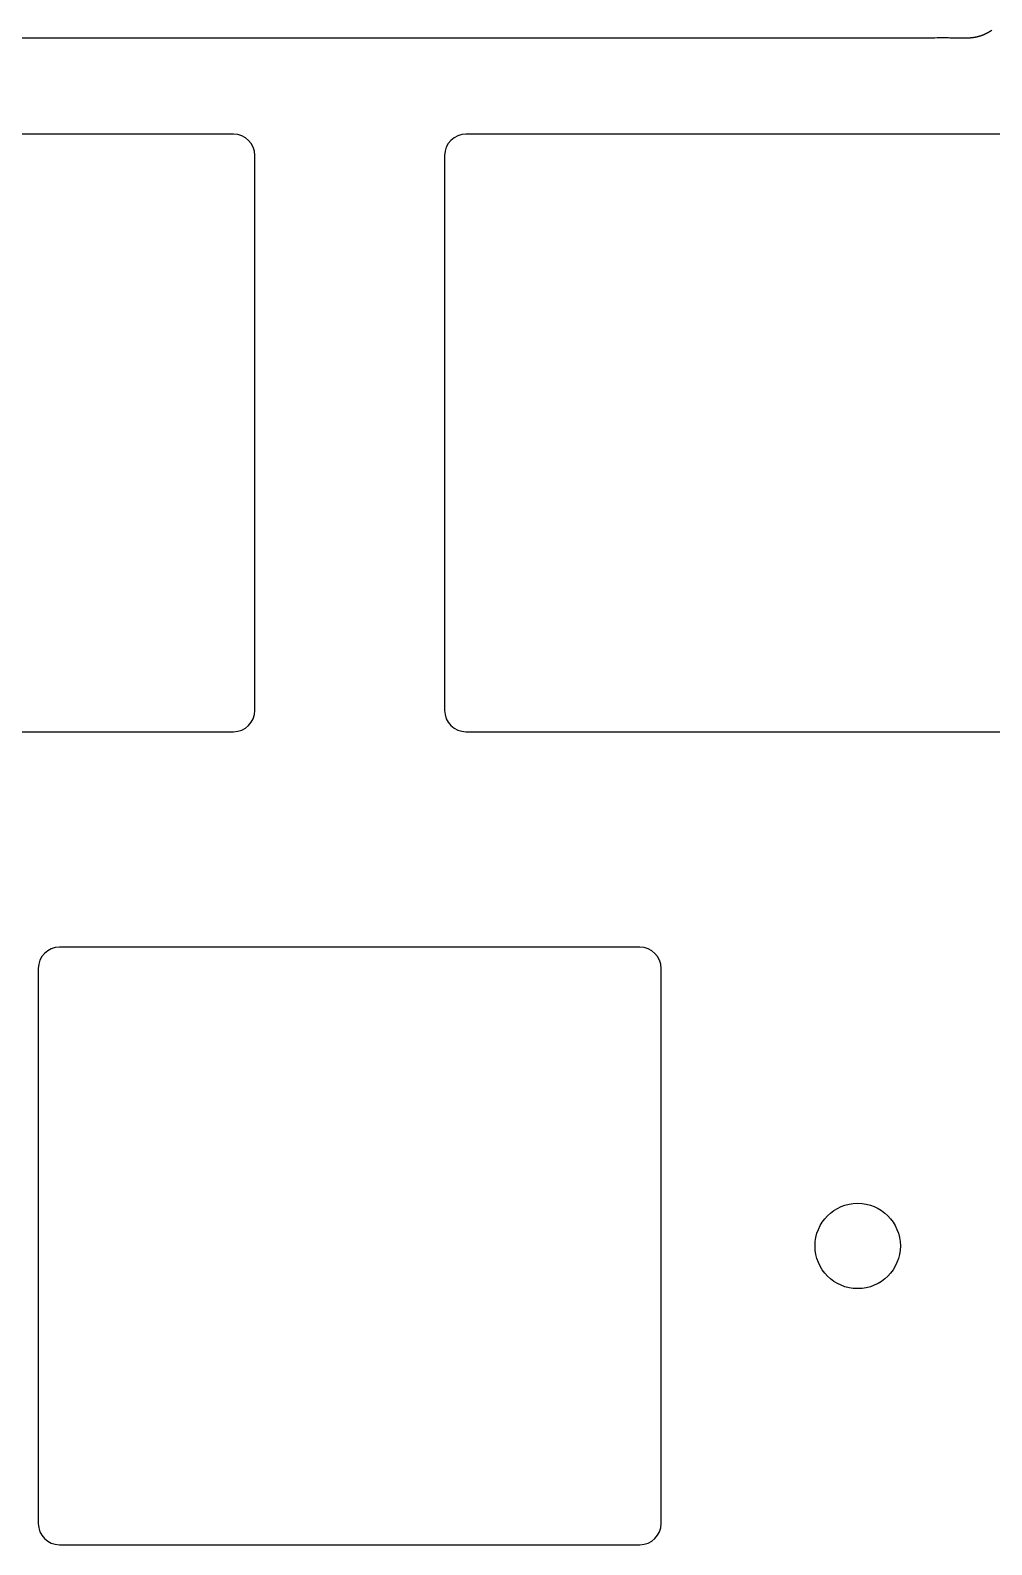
# Model space of a CAD drawing. Header units: millimetres. Extents: x -9 to 276, y -90 to 14.
# Drawn here: x 230.64 to 253.17, y -26.05 to 9.43 of the extents above; entities that cross this region are included whole.
import ezdxf

# ---------------------------------------------------------------- set-up
doc = ezdxf.new("R2010")
doc.units = ezdxf.units.MM
doc.layers.add('BLACK', color=7, linetype='CONTINUOUS')

msp = doc.modelspace()

# ---------------------------------------------------------------- linework, layer by layer
at = {"layer": 'BLACK', "linetype": 'Continuous'}
for p, q in [((232.676119, 9.250001), (213.713155, 9.249999)), ((233.817408, 9.250002), (232.676119, 9.250001)), ((239.523856, 9.250001), (233.817408, 9.250002)), ((239.95184, 9.25), (239.523856, 9.250001)), ((242.947725, 9.25), (239.95184, 9.25)), ((243.233047, 9.250001), (242.947725, 9.25)), ((244.659659, 9.25), (243.233047, 9.250001)), ((245.002047, 9.249996), (244.659659, 9.25)), ((245.329752, 9.249992), (245.002047, 9.249996)), ((246.371593, 9.25), (245.329752, 9.249992)), ((246.731995, 9.250016), (246.371593, 9.25)), ((247.545494, 9.250039), (246.731995, 9.250016)), ((248.083527, 9.25), (247.545494, 9.250039)), ((248.446928, 9.249939), (248.083527, 9.25)), ((248.829543, 9.249875), (248.446928, 9.249939)), ((249.20263, 9.249854), (248.829543, 9.249875)), ((249.516238, 9.249896), (249.20263, 9.249854)), ((249.795462, 9.25), (249.516238, 9.249896)), ((249.927533, 9.250073), (249.795462, 9.25)), ((250.075672, 9.250154), (249.927533, 9.250073)), ((250.253576, 9.250216), (250.075672, 9.250154)), ((250.401208, 9.250209), (250.253576, 9.250216)), ((250.531938, 9.250136), (250.401208, 9.250209)), ((250.651429, 9.25), (250.531938, 9.250136)), ((250.740444, 9.249852), (250.651429, 9.25)), ((250.829466, 9.249683), (250.740444, 9.249852)), ((250.976033, 9.249413), (250.829466, 9.249683)), ((251.077244, 9.249279), (250.976033, 9.249413)), ((251.164277, 9.249227), (251.077244, 9.249279)), ((251.242592, 9.249248), (251.164277, 9.249227)), ((251.314808, 9.249337), (251.242592, 9.249248)), ((251.382426, 9.249493), (251.314808, 9.249337)), ((251.446403, 9.249715), (251.382426, 9.249493)), ((251.507396, 9.25), (251.446403, 9.249715)), ((251.552476, 9.25026), (251.507396, 9.25)), ((251.597546, 9.250552), (251.552476, 9.25026)), ((251.687669, 9.251192), (251.597546, 9.250552)), ((251.77717, 9.251828), (251.687669, 9.251192)), ((251.842865, 9.252244), (251.77717, 9.251828)), ((251.899173, 9.252539), (251.842865, 9.252244)), ((251.94979, 9.252737), (251.899173, 9.252539)), ((251.996462, 9.252848), (251.94979, 9.252737)), ((252.040183, 9.25288), (251.996462, 9.252848)), ((252.081581, 9.252837), (252.040183, 9.25288)), ((252.121087, 9.252722), (252.081581, 9.252837)), ((252.15901, 9.252536), (252.121087, 9.252722)), ((252.195583, 9.25228), (252.15901, 9.252536)), ((252.230984, 9.251957), (252.195583, 9.25228)), ((252.265357, 9.251567), (252.230984, 9.251957)), ((252.298817, 9.251111), (252.265357, 9.251567)), ((252.331459, 9.250589), (252.298817, 9.251111)), ((252.363363, 9.250001), (252.331459, 9.250589)), ((252.394449, 9.249365), (252.363363, 9.250001)), ((252.426258, 9.248714), (252.394449, 9.249365)), ((252.450127, 9.248275), (252.426258, 9.248714)), ((252.470531, 9.247961), (252.450127, 9.248275)), ((252.488835, 9.247748), (252.470531, 9.247961)), ((252.505678, 9.247621), (252.488835, 9.247748)), ((252.521423, 9.247575), (252.505678, 9.247621)), ((252.536301, 9.247605), (252.521423, 9.247575)), ((252.550468, 9.247708), (252.536301, 9.247605)), ((252.564036, 9.247882), (252.550468, 9.247708)), ((252.577091, 9.248124), (252.564036, 9.247882)), ((252.589697, 9.248434), (252.577091, 9.248124)), ((252.601907, 9.248811), (252.589697, 9.248434)), ((252.613762, 9.249254), (252.601907, 9.248811)), ((252.625298, 9.249761), (252.613762, 9.249254)), ((252.636543, 9.250333), (252.625298, 9.249761)), ((252.647523, 9.250968), (252.636543, 9.250333)), ((252.658257, 9.251667), (252.647523, 9.250968)), ((252.668765, 9.252429), (252.658257, 9.251667)), ((252.679062, 9.253254), (252.668765, 9.252429)), ((252.689162, 9.254141), (252.679062, 9.253254)), ((252.699079, 9.255089), (252.689162, 9.254141)), ((252.708822, 9.2561), (252.699079, 9.255089)), ((252.718403, 9.257173), (252.708822, 9.2561)), ((252.727829, 9.258307), (252.718403, 9.257173)), ((252.73711, 9.259502), (252.727829, 9.258307)), ((252.746253, 9.260759), (252.73711, 9.259502)), ((252.755264, 9.262076), (252.746253, 9.260759)), ((252.764149, 9.263455), (252.755264, 9.262076)), ((252.772915, 9.264894), (252.764149, 9.263455)), ((252.781567, 9.266395), (252.772915, 9.264894)), ((252.79011, 9.267956), (252.781567, 9.266395)), ((252.79659, 9.269194), (252.79011, 9.267956)), ((252.800861, 9.270037), (252.79659, 9.269194)), ((252.80513, 9.270898), (252.800861, 9.270037)), ((252.8094, 9.271781), (252.80513, 9.270898)), ((252.813667, 9.272684), (252.8094, 9.271781)), ((252.817936, 9.273607), (252.813667, 9.272684)), ((252.822201, 9.27455), (252.817936, 9.273607)), ((252.826468, 9.275514), (252.822201, 9.27455)), ((252.830731, 9.276497), (252.826468, 9.275514)), ((252.834995, 9.277502), (252.830731, 9.276497)), ((252.839255, 9.278526), (252.834995, 9.277502)), ((252.843516, 9.279571), (252.839255, 9.278526)), ((252.847772, 9.280635), (252.843516, 9.279571)), ((252.85203, 9.28172), (252.847772, 9.280635)), ((252.856282, 9.282825), (252.85203, 9.28172)), ((252.860536, 9.283951), (252.856282, 9.282825)), ((252.864784, 9.285096), (252.860536, 9.283951)), ((252.869032, 9.286262), (252.864784, 9.285096)), ((252.873276, 9.287447), (252.869032, 9.286262)), ((252.877519, 9.288653), (252.873276, 9.287447)), ((252.881758, 9.289878), (252.877519, 9.288653)), ((252.885995, 9.291124), (252.881758, 9.289878)), ((252.890227, 9.292389), (252.885995, 9.291124)), ((252.894459, 9.293675), (252.890227, 9.292389)), ((252.898685, 9.29498), (252.894459, 9.293675)), ((252.902909, 9.296306), (252.898685, 9.29498)), ((252.907128, 9.297651), (252.902909, 9.296306)), ((252.911346, 9.299017), (252.907128, 9.297651)), ((252.915557, 9.300401), (252.911346, 9.299017)), ((252.919767, 9.301806), (252.915557, 9.300401)), ((252.92397, 9.303231), (252.919767, 9.301806)), ((252.928172, 9.304675), (252.92397, 9.303231)), ((252.932367, 9.306139), (252.928172, 9.304675)), ((252.936559, 9.307623), (252.932367, 9.306139)), ((252.940745, 9.309125), (252.936559, 9.307623)), ((252.944928, 9.310648), (252.940745, 9.309125)), ((252.949104, 9.31219), (252.944928, 9.310648)), ((252.953277, 9.313752), (252.949104, 9.31219)), ((252.957443, 9.315333), (252.953277, 9.313752)), ((252.961605, 9.316934), (252.957443, 9.315333)), ((252.965761, 9.318554), (252.961605, 9.316934)), ((252.969912, 9.320193), (252.965761, 9.318554)), ((252.974056, 9.321851), (252.969912, 9.320193)), ((252.978196, 9.323529), (252.974056, 9.321851)), ((252.982328, 9.325226), (252.978196, 9.323529)), ((252.986456, 9.326942), (252.982328, 9.325226)), ((252.990576, 9.328677), (252.986456, 9.326942)), ((252.994691, 9.330431), (252.990576, 9.328677)), ((252.998798, 9.332204), (252.994691, 9.330431)), ((253.002899, 9.333996), (252.998798, 9.332204)), ((253.006993, 9.335807), (253.002899, 9.333996)), ((253.011081, 9.337636), (253.006993, 9.335807)), ((253.01516, 9.339485), (253.011081, 9.337636)), ((253.019234, 9.341352), (253.01516, 9.339485)), ((253.023299, 9.343237), (253.019234, 9.341352)), ((253.027357, 9.345142), (253.023299, 9.343237)), ((253.031407, 9.347064), (253.027357, 9.345142)), ((253.03545, 9.349006), (253.031407, 9.347064)), ((253.039484, 9.350965), (253.03545, 9.349006)), ((253.043511, 9.352943), (253.039484, 9.350965)), ((253.047529, 9.354939), (253.043511, 9.352943)), ((253.051539, 9.356954), (253.047529, 9.354939)), ((253.055541, 9.358986), (253.051539, 9.356954)), ((253.059534, 9.361037), (253.055541, 9.358986)), ((253.063518, 9.363106), (253.059534, 9.361037)), ((253.067494, 9.365192), (253.063518, 9.363106)), ((253.07146, 9.367297), (253.067494, 9.365192)), ((253.075417, 9.369419), (253.07146, 9.367297)), ((253.079365, 9.371559), (253.075417, 9.369419)), ((253.083304, 9.373716), (253.079365, 9.371559)), ((253.087233, 9.375891), (253.083304, 9.373716)), ((253.095061, 9.380294), (253.087233, 9.375891)), ((253.102851, 9.384766), (253.095061, 9.380294)), ((253.110599, 9.389307), (253.102851, 9.384766)), ((253.118305, 9.393916), (253.110599, 9.389307)), ((253.125969, 9.398593), (253.118305, 9.393916)), ((253.133588, 9.403337), (253.125969, 9.398593)), ((253.141163, 9.408146), (253.133588, 9.403337)), ((253.148692, 9.413022), (253.141163, 9.408146)), ((253.156174, 9.417962), (253.148692, 9.413022)), ((253.163608, 9.422966), (253.156174, 9.417962)), ((253.170993, 9.428034), (253.163608, 9.422966)), ((253.178328, 9.433165), (253.170993, 9.428034)), ((235.40145, 6.99795), (221.80145, 6.99795)), ((254.45145, 6.99795), (240.85145, 6.99795)), ((235.90145, -6.50205), (235.90145, 6.49795)), ((240.35145, 6.49795), (240.35145, -6.50205)), ((221.80145, -7.00205), (235.40145, -7.00205)), ((240.85145, -7.00205), (254.45145, -7.00205)), ((244.92645, -12.05205), (231.32645, -12.05205)), ((230.82645, -12.55205), (230.82645, -25.55205)), ((245.42645, -25.55205), (245.42645, -12.55205)), ((231.32645, -26.05205), (244.92645, -26.05205))]:
    msp.add_line(p, q, dxfattribs=at)
at = {"layer": 'BLACK'}
msp.add_circle((250.0327, -19.05205), 1, dxfattribs=at)
for centre, radius, start, end in [((235.4014, 6.4979), 0.50005, 0.005729, 89.994271), ((240.851451, 6.497949), 0.500001, 90.0001146, 179.9998854), ((235.4014, -6.502), 0.50005, 270.005729, 359.994271), ((240.851451, -6.502049), 0.500001, 180.0001146, 269.9998854), ((231.3265, -12.5521), 0.50005, 90.005729, 179.994271), ((244.9264, -12.5521), 0.50005, 0.005729, 89.994271), ((231.3265, -25.552), 0.50005, 180.005729, 269.994271), ((244.9264, -25.552), 0.50005, 270.005729, 359.994271)]:
    msp.add_arc(centre, radius, start, end, dxfattribs=at)

doc.saveas('drawing.dxf')
